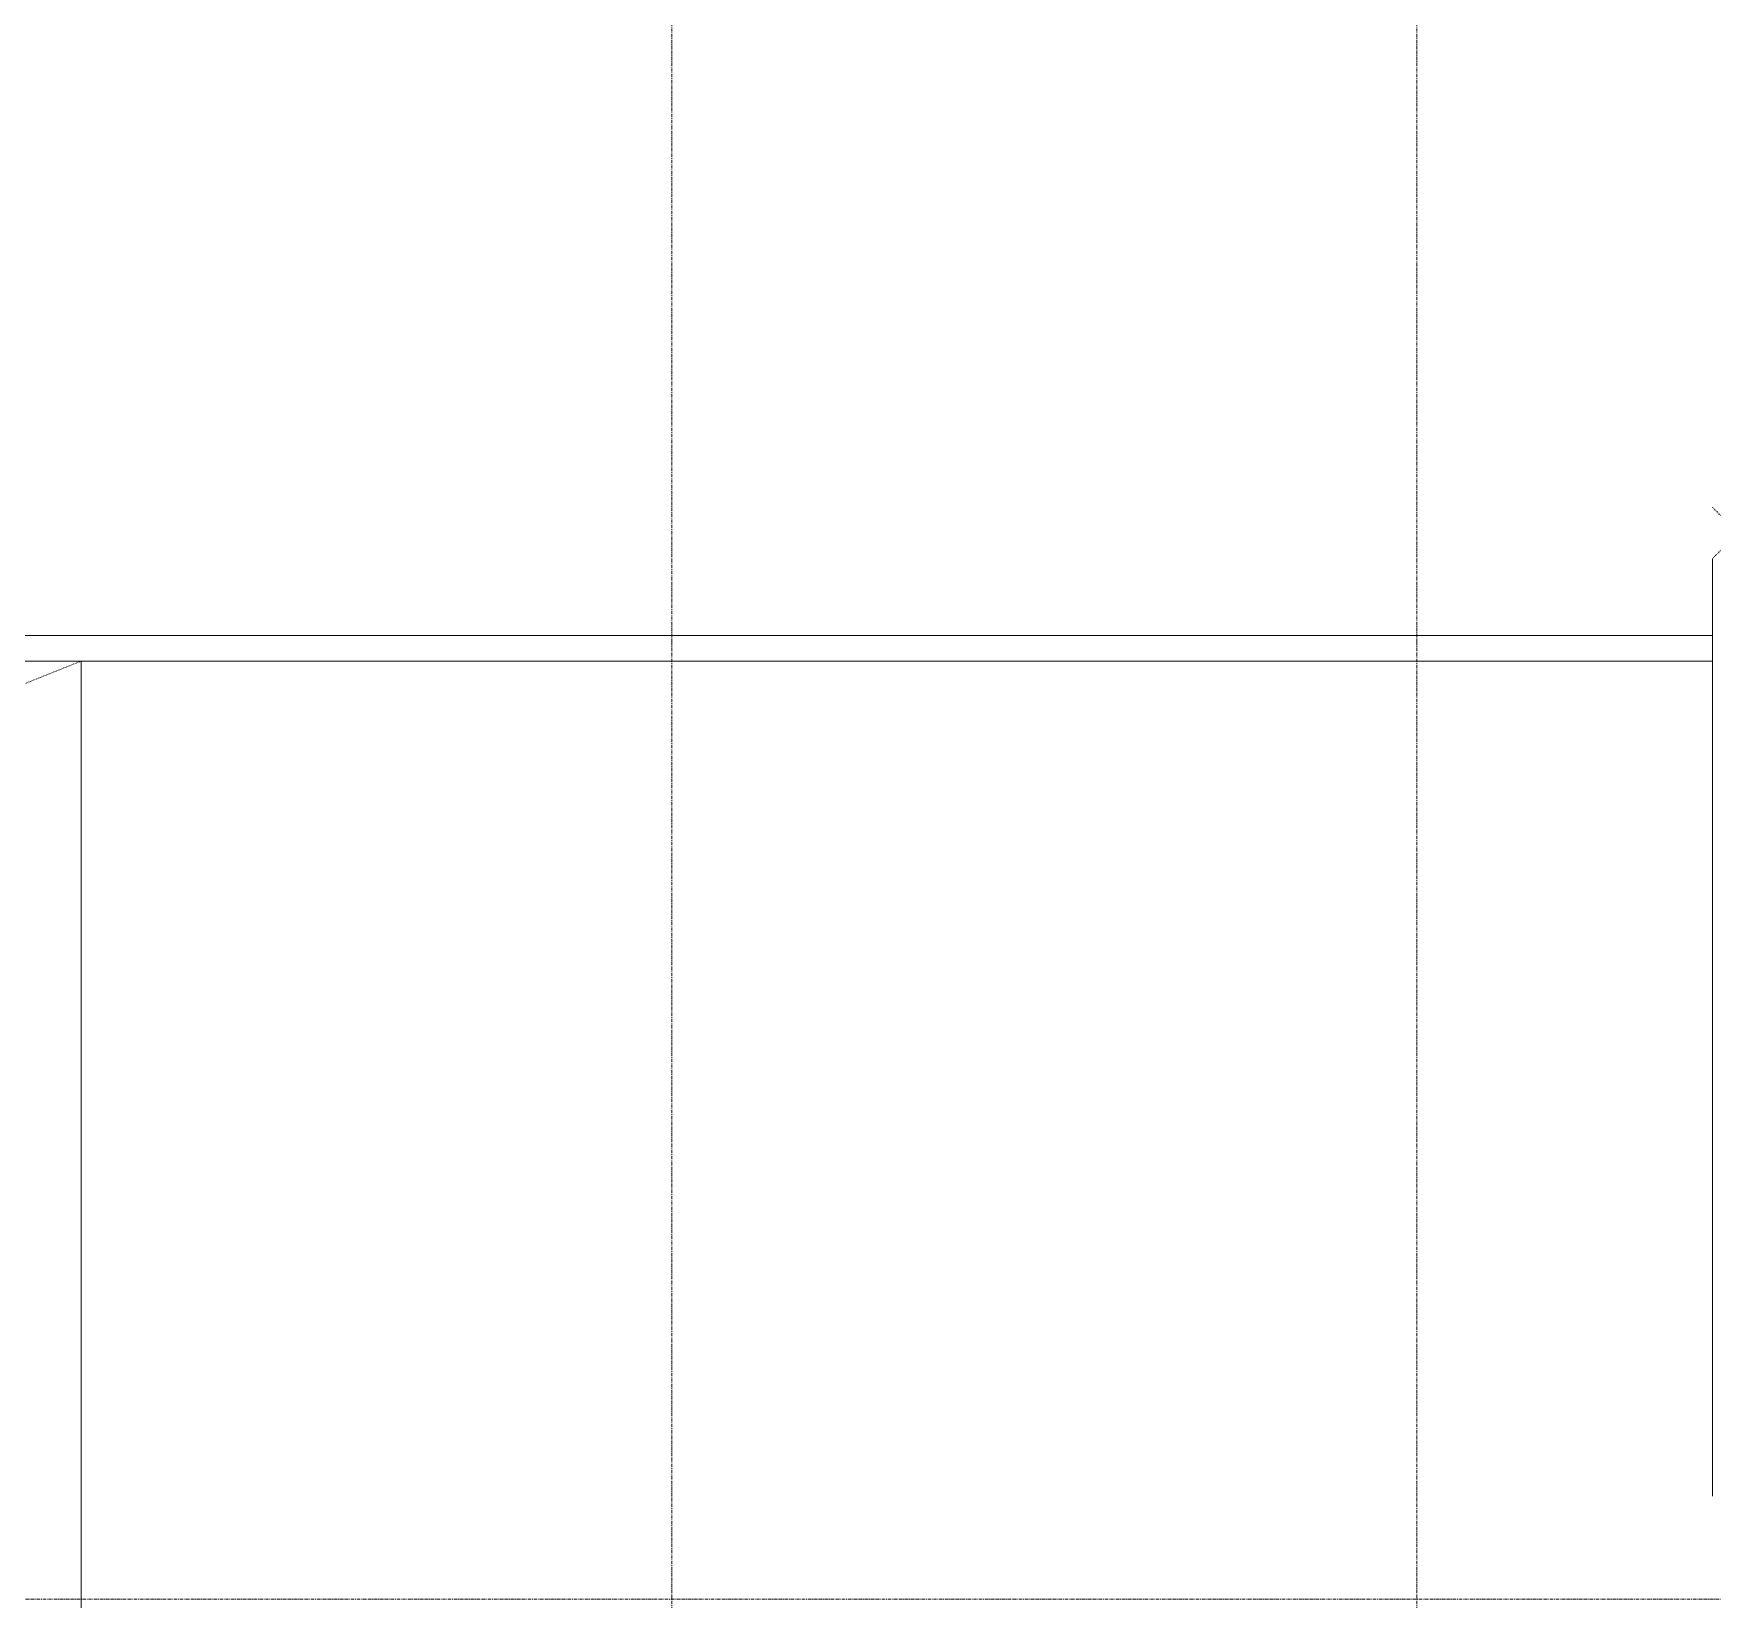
# Model space of a CAD drawing. Header units: millimetres. Extents: x -24439 to 198341, y -52871 to 149926.
# Drawn here: x 109568 to 116103, y 17235 to 23331 of the extents above; entities that cross this region are included whole.
import ezdxf

# ---------------------------------------------------------------- set-up
doc = ezdxf.new("R2010")
doc.units = ezdxf.units.MM
doc.linetypes.add('Dash', pattern=[6, 3, -3])
doc.linetypes.add('Grid Line', pattern=[22.225, 12.7, -3.175, 3.175, -3.175])
for name, color, linetype, lineweight in [('0-1', 7, 'Continuous', 5), ('A-WALL', 113, 'Continuous', 9), ('C-PRKG', 70, 'Continuous', 9), ('C-PRKG-HDLN', 70, 'Dash', 9), ('S-BEAM-1', 9, 'Continuous', 9), ('S-COLS-5', 52, 'Dash', 9), ('S-COLS-HDLN', 52, 'Dash', 9), ('S-GRID-1', 1, 'Grid Line', 9)]:
    doc.layers.add(name, color=color, linetype=linetype, lineweight=lineweight)

# ---------------------------------------------------------------- blocks, each defined once
blk = doc.blocks.new('NCV_TKTC_KET CAU_rvt-1-TKCS_MB ĐỊNH VỊ CAO ĐỘ THIẾT KẾ')
at = {"layer": 'S-BEAM-1'}
blk.add_line((116102.6, 21286.9), (116102.6, 17636.9), dxfattribs=at)
blk = doc.blocks.new('BAI XE PCCC - BAI XE PCCC-1477864-TKCS_MB ĐỊNH VỊ CAO ĐỘ THIẾT KẾ')
at = {"layer": 'C-PRKG'}
for p, q in [((0, -6000), (0, 0)), ((15000, -6000), (0, -6000))]:
    blk.add_line(p, q, dxfattribs=at)
at = {"layer": 'C-PRKG-HDLN'}
blk.add_line((0, -6000), (15000, 0), dxfattribs=at)
blk = doc.blocks.new('G1_SOF - BO TRU - 200x200-3051103-TKCS_MB ĐỊNH VỊ CAO ĐỘ THIẾT KẾ')
at = {"layer": 'S-COLS-HDLN'}
for p, q in [((-100, -100), (100, 100)), ((100, -100), (-100, 100))]:
    blk.add_line(p, q, dxfattribs=at)

msp = doc.modelspace()

# ---------------------------------------------------------------- linework, layer by layer
at = {"layer": 'A-WALL'}
for p, q in [((83752.6, 20988.2), (116102.6, 20988.2)), ((116102.6, 20888.2), (83652.6, 20888.2))]:
    msp.add_line(p, q, dxfattribs=at)
at = {"layer": 'S-GRID-1'}
for p, q in [((112052.6, 20960.6), (112052.6, 80482.7)), ((114952.6, 20960.6), (114952.6, 80482.7)), ((112052.6, 15460.6), (112052.6, 20960.6)), ((114952.6, 15460.6), (114952.6, 20960.6)), ((131551.8, 17236.9), (29351.8, 17236.9))]:
    msp.add_line(p, q, dxfattribs=at)

# ---------------------------------------------------------------- block references
at = {"layer": '0-1'}
msp.add_blockref('NCV_TKTC_KET CAU_rvt-1-TKCS_MB ĐỊNH VỊ CAO ĐỘ THIẾT KẾ', (0, 0), dxfattribs=at)
at = {"layer": 'C-PRKG', "rotation": 180}
msp.add_blockref('BAI XE PCCC - BAI XE PCCC-1477864-TKCS_MB ĐỊNH VỊ CAO ĐỘ THIẾT KẾ', (109752.6, 14888.2), dxfattribs=at)
at = {"layer": 'S-COLS-5', "rotation": 180}
msp.add_blockref('G1_SOF - BO TRU - 200x200-3051103-TKCS_MB ĐỊNH VỊ CAO ĐỘ THIẾT KẾ', (116202.6, 21386.9), dxfattribs=at)

doc.saveas('drawing.dxf')
